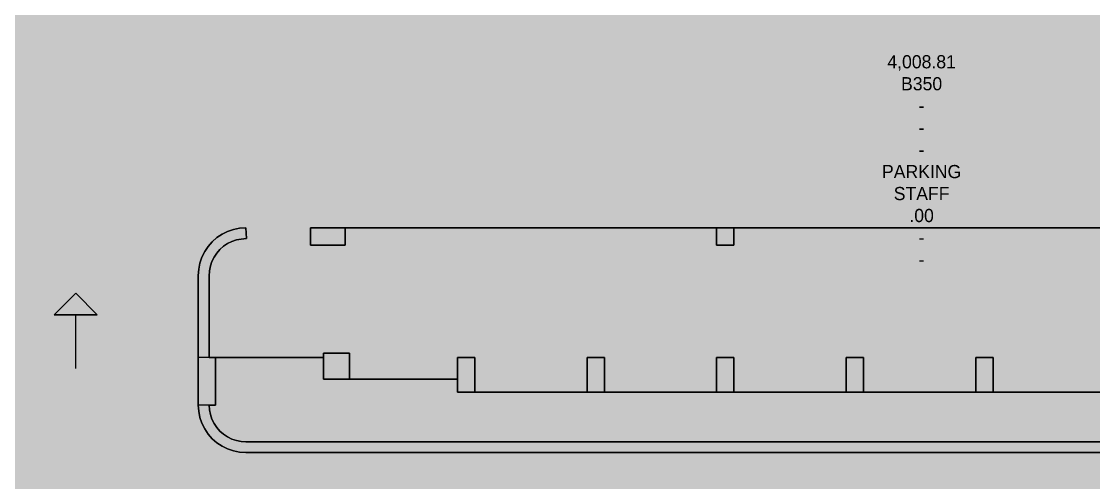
# Model space of a CAD drawing. Extents: x 301721 to 487446, y -38404 to 51035.
# Drawn here: x 345377 to 370196, y 4673 to 15340 of the extents above; entities that cross this region are included whole.
import ezdxf

# ---------------------------------------------------------------- set-up
doc = ezdxf.new("R2010")
doc.units = 0
doc.header["$MEASUREMENT"] = 0
for name, color, linetype in [('BL', 8, 'CONTINUOUS'), ('GROS$', 1, 'CONTINUOUS'), ('HL-TMP', 7, 'CONTINUOUS'), ('RM', 4, 'CONTINUOUS'), ('RM$TXT', 5, 'CONTINUOUS'), ('WA_EXT', 7, 'CONTINUOUS')]:
    doc.layers.add(name, color=color, linetype=linetype)

msp = doc.modelspace()

# ---------------------------------------------------------------- hatches: boundary and pattern name
at = {"layer": 'HL-TMP', "linetype": 'Continuous', "true_color": 0xcc3446}
msp.add_hatch(color=242, dxfattribs=at).paths.add_polyline_path([(397291, 34410), (397291, 38665), (393703, 38665), (393703, 38415), (393703, 38165), (391871, 38165), (391871, 38415), (391871, 38665), (391471, 38665), (391471, 39065), (391571, 39065), (391571, 40765), (340771, 40765), (340771, 39065), (340871, 39065), (340871, 38665), (340471, 38665), (340471, 38415), (340471, 38165), (338640, 38165), (338640, 38415), (338640, 38665), (333371, 38665), (332971, 38665), (332971, 39065), (333071, 39065), (333071, 40765), (331021, 40765), (331021, 40615), (331921, 40615), (331921, 40115), (331021, 40115), (331021, 39115), (331921, 39115), (331921, 38615), (331021, 38615), (331021, 35790), (331021, 34665), (331921, 34665), (331921, 34065), (326921, 34065), (326921, 34445), (324246, 34445), (319971, 34445), (319971, 34065), (319371, 34065), (319371, 34445), (318942, 34445), (316871, 34445), (316871, 10615), (317696, 10615), (317696, 10395), (318596, 10395), (318596, 10615), (319421, 10615), (320321, 10615), (324287, 10615), (331021, 10615), (331921, 10615), (331921, 10565), (332971, 10565), (333371, 10565), (337671, 10565), (340471, 10565), (340871, 10565), (340871, 10165), (340691, 10165), (340691, 7565), (340871, 7565), (340871, 7165), (340691, 7165), (340691, 5885), (341971, 5885), (341971, 6065), (342771, 6065), (342771, 5616), (342882, 5623), (342991, 5645), (343096, 5680), (343196, 5729), (343289, 5791), (343372, 5864), (343445, 5948), (343507, 6040), (343556, 6140), (343592, 6245), (343614, 6354), (343621, 6473), (343621, 6765), (343471, 6765), (343471, 7565), (343621, 7565), (343621, 9457), (343614, 9576), (343592, 9685), (343556, 9790), (343507, 9890), (343445, 9982), (343372, 10066), (343289, 10139), (343196, 10201), (343096, 10250), (342999, 10283), (342771, 10313), (342771, 10565), (343056, 10528), (343192, 10481), (343321, 10418), (343441, 10338), (343549, 10243), (343644, 10135), (343724, 10015), (343788, 9886), (343834, 9750), (343862, 9609), (343871, 9465), (343871, 6465), (343862, 6322), (343834, 6180), (343788, 6044), (343724, 5915), (343644, 5795), (343549, 5687), (343441, 5592), (343321, 5512), (343192, 5449), (343056, 5403), (342915, 5375), (342771, 5365), (342771, 3065), (342771, 2665), (342771, 65), (342771, -1835), (342771, -2935), (342771, -4835), (342771, -5335), (342771, -5385), (342771, -6885), (342771, -6935), (342771, -7435), (342771, -7835), (342771, -10435), (342771, -10835), (342771, -11535), (343471, -11535), (343871, -11535), (343871, -12335), (343871, -12857), (343871, -13607), (343871, -14357), (343871, -14407), (343871, -14878), (343887, -14878), (343887, -14935), (344114, -14935), (344114, -14885), (349214, -14885), (349471, -14935), (349471, -12335), (349471, -11235), (349471, -10885), (349471, -10135), (349471, -10135), (349471, -10135), (349471, -10135), (349471, -9385), (349471, -9335), (349471, -7239), (349471, -6489), (349471, -5739), (349471, -5689), (349471, -5495), (349471, 725), (349871, 725), (350466, 725), (351216, 725), (351216, 725), (351216, 725), (351216, 725), (351966, 725), (352016, 725), (352561, 725), (352781, 725), (353376, 725), (354126, 725), (354876, 725), (354926, 725), (355471, 725), (355871, 725), (356466, 725), (357216, 725), (357407, 725), (357902, 725), (357966, 725), (358016, 725), (358561, 725), (358781, 725), (358831, 725), (358831, 615), (359631, 615), (359631, 725), (359681, 725), (361041, 725), (361091, 725), (361091, 615), (361891, 615), (361891, 725), (361941, 725), (364781, 725), (364831, 725), (365321, 725), (365371, 725), (366971, 725), (367021, 725), (367511, 725), (367561, 725), (368471, 725), (368471, 505), (369491, 505), (369491, 725), (370401, 725), (370451, 725), (370451, 615), (371251, 615), (371251, 725), (371301, 725), (372661, 725), (372711, 725), (372711, 615), (373511, 615), (373511, 725), (373561, 725), (373781, 725), (374326, 725), (374376, 725), (374376, 505), (375876, 505), (375876, 725), (375926, 725), (376471, 725), (376871, 725), (377416, 725), (377466, 725), (377466, 505), (378966, 505), (378966, 725), (379016, 725), (379561, 725), (379781, 725), (380676, 725), (380676, 615), (380726, 615), (380726, 505), (381526, 505), (381526, 615), (381576, 725), (382471, 725), (382871, 725), (382871, -5495), (382871, -7330), (382871, -7775), (382401, -7775), (380901, -7775), (379781, -7775), (379671, -7775), (379671, -7825), (379561, -7825), (379561, -8625), (379671, -8625), (379781, -8675), (379781, -8995), (379781, -9105), (379831, -9105), (379831, -9225), (380631, -9225), (380631, -9215), (380631, -9105), (380681, -8995), (382871, -8995), (382871, -11235), (382871, -12335), (382871, -14935), (382887, -14935), (383114, -14935), (383114, -14885), (388214, -14885), (388471, -14935), (388871, -14935), (388871, -15025), (390281, -15025), (390281, -16435), (390371, -16435), (390371, -16525), (392971, -16525), (392971, -16435), (393371, -16435), (393371, -16525), (395971, -16525), (395971, -16435), (396371, -16435), (396371, -16525), (398971, -16525), (398971, -16435), (399371, -16435), (399371, -16525), (401971, -16525), (401971, -16435), (402371, -16435), (402371, -16525), (404971, -16525), (404971, -16435), (405371, -16435), (405371, -16525), (407971, -16525), (407971, -16435), (408371, -16435), (408371, -16525), (410971, -16525), (410971, -16435), (411371, -16435), (411371, -16525), (413971, -16525), (413971, -16435), (414061, -16435), (414061, -15025), (415471, -15025), (415471, -14935), (415561, -14935), (415561, -12335), (415471, -12335), (415471, -11935), (415561, -4835), (415471, -4835), (415471, -4435), (415561, -4435), (415561, -1835), (415471, -1835), (415471, -1435), (415561, -1435), (415561, 4165), (415471, 4165), (415471, 4565), (415561, 4565), (415561, 10165), (415471, 10165), (415471, 10565), (415561, 10565), (415561, 16165), (415471, 16165), (415471, 16565), (415471, 16840), (415471, 18965), (412561, 18965), (412561, 22115), (412021, 22115), (412021, 22615), (412561, 22615), (412561, 23123), (412561, 28115), (412021, 28115), (412021, 28615), (412511, 28615), (412511, 30565), (412511, 34165), (412321, 34165), (405421, 34165), (400751, 34165), (400751, 28615), (401321, 28615), (401321, 28115), (400421, 28115), (400421, 28310), (396196, 28310), (396146, 28310), (396146, 28420), (395396, 28420), (394646, 28420), (394646, 28310), (394596, 28310), (390371, 28310), (390371, 28165), (389571, 28165), (389571, 28565), (390007, 28565), (390007, 31837), (391471, 31837), (391471, 32182), (391616, 32182), (391616, 34165), (391471, 34165), (391471, 34565), (391871, 34565), (391871, 34275), (394932, 34275), (395121, 34275), (395121, 34565), (395721, 34565), (395721, 34275), (397291, 34275), (397291, 34431)], flags=16)

# ---------------------------------------------------------------- linework, layer by layer
at = {"layer": 'BL', "linetype": 'Continuous'}
for p, q in [((350021, 10418), (350150, 10481)), ((350150, 10481), (350287, 10528)), ((350287, 10528), (350428, 10556)), ((350428, 10556), (350571, 10565)), ((350571, 10565), (350588, 10316)), ((349699, 10135), (349794, 10243)), ((349794, 10243), (349902, 10338)), ((349902, 10338), (350021, 10418)), ((350054, 10139), (350147, 10201)), ((350147, 10201), (350246, 10250)), ((350246, 10250), (350352, 10286)), ((350352, 10286), (350461, 10307)), ((350461, 10307), (350588, 10316)), ((349555, 9886), (349619, 10015)), ((349619, 10015), (349699, 10135)), ((349836, 9890), (349897, 9982)), ((349897, 9982), (349971, 10066)), ((349971, 10066), (350054, 10139)), ((349481, 9609), (349509, 9750)), ((349509, 9750), (349555, 9886)), ((349729, 9574), (349751, 9685)), ((349751, 9685), (349787, 9790)), ((349787, 9790), (349836, 9890)), ((349471, 9465), (349480, 9606)), ((349721, 9449), (349729, 9574)), ((349481, 6322), (349471, 6465)), ((349729, 6354), (349721, 6481)), ((349509, 6180), (349481, 6322)), ((349751, 6245), (349729, 6354)), ((349787, 6140), (349751, 6245)), ((349555, 6044), (349509, 6180)), ((349619, 5915), (349555, 6044)), ((349836, 6040), (349787, 6140)), ((349897, 5948), (349836, 6040)), ((349699, 5795), (349619, 5915)), ((349794, 5687), (349699, 5795)), ((349971, 5864), (349897, 5948)), ((350054, 5791), (349971, 5864)), ((350147, 5729), (350054, 5791)), ((350246, 5680), (350147, 5729)), ((349902, 5592), (349794, 5687)), ((350021, 5512), (349902, 5592)), ((350150, 5449), (350021, 5512)), ((350352, 5645), (350246, 5680)), ((350461, 5623), (350352, 5645)), ((350588, 5615), (350461, 5623)), ((350287, 5403), (350150, 5449)), ((350428, 5375), (350287, 5403)), ((350571, 5365), (350428, 5375))]:
    msp.add_line(p, q, dxfattribs=at)
at = {"layer": 'BL'}
for p, q in [((349471, 6465), (349471, 9465)), ((349721, 7565), (349721, 9465)), ((346633, 9055), (346133, 8555)), ((346633, 9055), (347133, 8555)), ((346133, 8555), (347133, 8555)), ((346633, 7314), (346633, 8555)), ((349721, 6465), (349721, 6473)), ((350571, 5615), (381771, 5615)), ((350571, 5365), (381771, 5365))]:
    msp.add_line(p, q, dxfattribs=at)
at = {"layer": 'GROS$', "linetype": 'Continuous', "flags": 128}
for points in [[(370471, 6765), (367871, 6765), (367871, 7565), (367471, 7565), (367471, 6765), (364871, 6765), (364871, 7565), (364471, 7565), (364471, 6765), (361871, 6765), (361871, 7565), (361471, 7565), (361471, 6765), (358871, 6765), (358871, 7565), (358471, 7565), (358471, 6765), (355871, 6765), (355871, 7565), (355471, 7565), (355471, 7065), (352971, 7065), (352971, 7665), (352371, 7665), (352371, 7565), (349721, 7565), (349721, 9449), (349729, 9574), (349751, 9685), (349787, 9790), (349836, 9890), (349897, 9982), (349971, 10066), (350054, 10139), (350147, 10201), (350246, 10250), (350352, 10286), (350461, 10307), (350588, 10316), (350571, 10565), (350428, 10556), (350287, 10528), (350150, 10481), (350021, 10418), (349902, 10338), (349794, 10243), (349699, 10135), (349619, 10015), (349555, 9886), (349509, 9750), (349480, 9606), (349471, 9465), (349471, 6465), (349481, 6322), (349509, 6180), (349555, 6044), (349619, 5915), (349699, 5795), (349794, 5687), (349902, 5592), (350021, 5512), (350150, 5449), (350287, 5403), (350428, 5375), (350571, 5365), (381771, 5365)], [(370871, 10565), (352071, 10565), (352071, 10165), (352871, 10165), (352871, 10565), (361471, 10565), (361471, 10165), (361871, 10165), (361871, 10565), (370471, 10565)], [(381771, 5615), (350588, 5615), (350461, 5623), (350352, 5645), (350246, 5680), (350147, 5729), (350054, 5791), (349971, 5864), (349897, 5948), (349836, 6040), (349787, 6140), (349751, 6245), (349729, 6354), (349721, 6465), (349871, 6465), (349871, 7565), (352371, 7565), (352371, 7065), (355471, 7065), (355471, 6765), (376871, 6765)]]:
    msp.add_lwpolyline(points, dxfattribs=at)
at = {"layer": 'RM', "linetype": 'Continuous', "flags": 128}
msp.add_lwpolyline([(381771, 5365), (350571, 5365), (350428, 5375), (350287, 5403), (350150, 5449), (350021, 5512), (349902, 5592), (349794, 5687), (349699, 5795), (349619, 5915), (349555, 6044), (349509, 6180), (349481, 6322), (349471, 6465), (349471, 9465), (349480, 9606), (349509, 9750), (349555, 9886), (349619, 10015), (349699, 10135), (349794, 10243), (349902, 10338), (350021, 10418), (350150, 10481), (350287, 10528), (350428, 10556), (350571, 10565), (350588, 10316), (350461, 10307), (350352, 10286), (350246, 10250), (350147, 10201), (350054, 10139), (349971, 10066), (349897, 9982), (349836, 9890), (349787, 9790), (349751, 9685), (349729, 9574), (349721, 9457), (349721, 7565), (349871, 7565), (349871, 6465), (349722, 6465), (349729, 6354), (349751, 6245), (349787, 6140), (349836, 6040), (349897, 5948), (349971, 5864), (350054, 5791), (350147, 5729), (350246, 5680), (350352, 5645), (350461, 5623), (350580, 5615), (381763, 5615)], dxfattribs=at)
for points in [[(352871, 10565), (352871, 10165), (352071, 10165), (352071, 10565)], [(361871, 10565), (361871, 10165), (361471, 10165), (361471, 10565)], [(347133, 8555), (346133, 8555), (346633, 9055)], [(352971, 7665), (352971, 7065), (352371, 7065), (352371, 7665)], [(355871, 7565), (355871, 6765), (355471, 6765), (355471, 7565)], [(358871, 7565), (358871, 6765), (358471, 6765), (358471, 7565)], [(361871, 7565), (361871, 6765), (361471, 6765), (361471, 7565)], [(364871, 7565), (364871, 6765), (364471, 6765), (364471, 7565)], [(367871, 7565), (367871, 6765), (367471, 6765), (367471, 7565)]]:
    msp.add_lwpolyline(points, close=True, dxfattribs=at)
at = {"layer": 'WA_EXT'}
for p, q in [((352071, 10565), (352071, 10165)), ((352871, 10565), (352071, 10565)), ((352871, 10165), (352871, 10565)), ((352871, 10165), (352071, 10165)), ((349471, 7565), (349471, 6465)), ((349871, 7565), (349471, 7565)), ((349871, 7565), (349871, 6465)), ((355871, 7565), (355471, 7565)), ((355471, 7565), (355471, 6765)), ((355871, 7565), (355871, 6765)), ((358871, 7565), (358471, 7565)), ((358471, 7565), (358471, 6765)), ((358871, 7565), (358871, 6765)), ((361871, 7565), (361471, 7565)), ((361471, 7565), (361471, 6765)), ((361871, 7565), (361871, 6765)), ((364871, 7565), (364471, 7565)), ((364471, 7565), (364471, 6765)), ((364871, 7565), (364871, 6765)), ((367871, 7565), (367471, 7565)), ((367471, 7565), (367471, 6765)), ((367871, 7565), (367871, 6765)), ((355471, 6765), (355871, 6765)), ((358471, 6765), (358871, 6765)), ((361471, 6765), (361871, 6765)), ((364471, 6765), (364871, 6765)), ((367471, 6765), (367871, 6765)), ((349871, 6465), (349471, 6465))]:
    msp.add_line(p, q, dxfattribs=at)
for points in [[(361871, 10165), (361471, 10165), (361471, 10565), (361871, 10565), (361871, 10165)], [(352971, 7065), (352371, 7065), (352371, 7665), (352971, 7665), (352971, 7065)]]:
    msp.add_lwpolyline(points, dxfattribs=at)

# ---------------------------------------------------------------- texts
at = {"layer": 'RM$TXT', "linetype": 'Continuous', "insert": (366216, 9682), "char_height": 304.8, "attachment_point": 8}
msp.add_mtext('4,008.81^M^JB350^M^J-^M^J-^M^J-^M^JPARKING^M^JSTAFF^M^J.00^M^J-^M^J-^M^J', dxfattribs=at)

doc.saveas('drawing.dxf')
